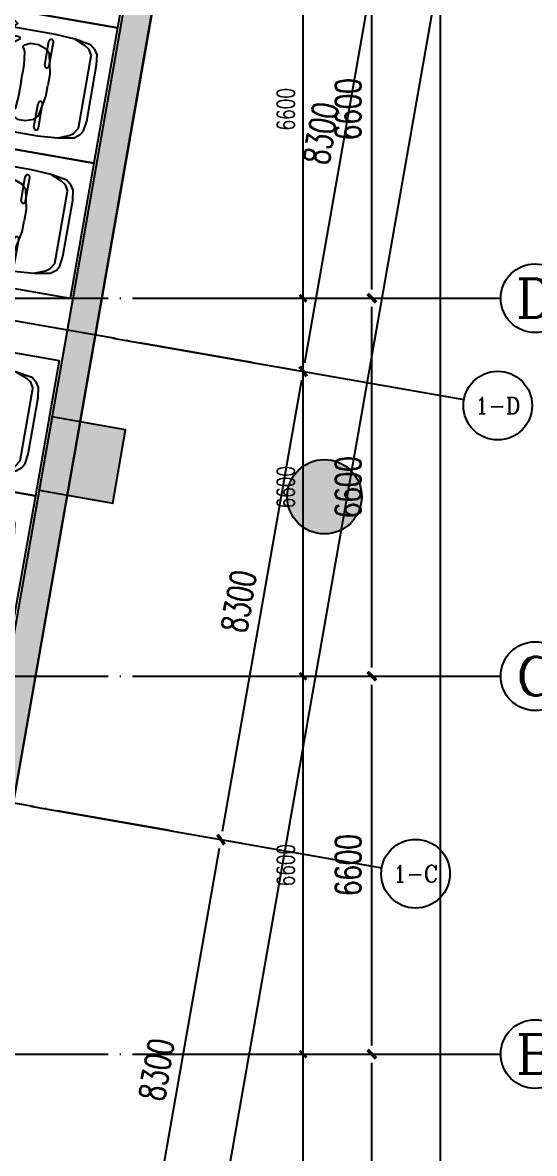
# Model space of a CAD drawing. Header units: millimetres. Extents: x 12325263 to 13848842, y -1463133 to 573208.
# Drawn here: x 12617952 to 12626884, y -1132621 to -1112874 of the extents above; entities that cross this region are included whole.
import ezdxf
from ezdxf.enums import TextEntityAlignment as Align
from ezdxf.xclip import XClip

# ---------------------------------------------------------------- set-up
doc = ezdxf.new("R2010")
doc.units = ezdxf.units.MM
doc.header["$LTSCALE"] = 1000
doc.header["$XCLIPFRAME"] = 0
doc.linetypes.add('DOTE', pattern=[2.4200000000000004, 2, -0.2, 0.02, -0.2])
doc.linetypes.add('地下室负三层平面图$0$-3F平面$0$$AUDIT_BAD_LTYPE2', pattern=[0])
for name, color, linetype in [('-2F平面$0$COLUMN-CONCRETE', 6, 'Continuous'), ('-2F平面$0$WALL-SHATCH', 8, 'Continuous'), ('A-AXIS', 16, 'DOTE'), ('A-COLS', 6, 'Continuous'), ('A-WALL', 5, 'Continuous'), ('A_WALL(防火墙)', 151, 'Continuous'), ('AXIS', 3, 'Continuous'), ('AXIS_TEXT', 7, 'Continuous'), ('COLUMN', 5, 'Continuous'), ('PUB_DIM', 83, 'Continuous'), ('PUB_HATCH', 8, 'Continuous'), ('WALL', 5, 'Continuous'), ('公寓机动车库', 23, 'Continuous'), ('水沟+分水线', 133, 'Continuous')]:
    doc.layers.add(name, color=color, linetype=linetype)
doc.styles.add('_TCH_AXIS', font='COMPLEX', dxfattribs={"bigfont": 'GBCBIG'})
doc.styles.add('_TCH_DIM_T3', font='SIMPLEX.shx', dxfattribs={"width": 0.7058823529411765, "bigfont": 'GBCBIG.shx'})
doc.styles.add('COMPLEX', font='COMPLEX')
doc.styles.add('黑体', font='simhei.ttf', dxfattribs={"width": 0.7})
doc.dimstyles.new('_TCH_ARCH&&120', dxfattribs={"dimtxt": 306, "dimasz": 120, "dimexe": 300, "dimexo": 360, "dimgap": 147, "dimtad": 1, "dimdec": 0, "dimzin": 0, "dimdsep": 46, "dimtxsty": '_TCH_DIM_T3', "dimblk": 'ARCHTICK', "dimcen": 0.09, "dimclrt": 7, "dimazin": 2, "dimtfac": 1, "dimtdec": 0, "dimtix": 1, "dimtmove": 2, "dimatfit": 3, "dimfxl": 1, "dimfxlon": 1, "dimtolj": 1, "dimtzin": 0, "dimarcsym": 0})
doc.dimstyles.new('_TCH_ARCH&&150', dxfattribs={"dimtxt": 446.25, "dimasz": 150, "dimexe": 375, "dimexo": 450, "dimgap": 189.375, "dimtad": 1, "dimdec": 0, "dimzin": 0, "dimdsep": 46, "dimtxsty": '_TCH_DIM_T3', "dimblk": 'asdggshdfhsg_ArchTick', "dimcen": 0.09, "dimclrt": 7, "dimazin": 2, "dimtfac": 1, "dimtdec": 0, "dimtix": 1, "dimtmove": 2, "dimatfit": 3, "dimfxl": 1, "dimtolj": 1, "dimtzin": 0, "dimarcsym": 0})

# ---------------------------------------------------------------- blocks, each defined once
blk = doc.blocks.new('adgshg13--2F平面$0$A$C7F010FC0')
at = {"layer": '-2F平面$0$WALL-SHATCH'}
h = blk.add_hatch(color=256, dxfattribs=at)
h.dxf.hatch_style = 1
h.paths.add_polyline_path([(-60384.17120504379, -16880.89509773254), (-763.1647881269455, 197.4793643951416), (12587.61850607395, -13153.30393266678), (12587.61850607395, -157996.0197629929), (-162964.8506313562, -188820.4315237999), (-171262.3814957142, -180522.900662899), (-171262.3814957142, -31310.89849328995), (-150707.1909123659, -10755.70791006088), (-131860.0775495768, -7980.895098209381), (-99162.38149428368, -7980.895098209381), (-99162.38149428368, -4980.895097732544), (-76620.42811572552, -4980.895097732544), (-70107.65229141712, -16880.89509773254)], flags=16)
h.paths.add_polyline_path([(-60091.22944009304, -16380.89510011673), (-646.8769880533218, 646.876989364624), (12987.61850607395, -12987.61850786209), (12987.61850607395, -158331.9049158096), (-163100.5840539932, -189250.3835258484), (-171662.3814958334, -180688.5860877037), (-171662.3814958334, -31145.21306848526), (-150777.8961598873, -10260.7277340889), (-131896.6870943308, -7480.895098209381), (-99562.38149428368, -7480.895098209381), (-99562.38149428368, -4580.895097732544), (-76365.55243730545, -4580.895097732544), (-69907.50581622124, -16380.89510774612)])
at = {"layer": '-2F平面$0$COLUMN-CONCRETE'}
for points in [[(-60091.22944009304, -16380.89510011673), (-646.8769880533218, 646.876989364624), (12987.61850607395, -12987.61850786209), (12987.61850607395, -158331.9049158096), (-163100.5840539932, -189250.3835258484), (-171662.3814958334, -180688.5860877037), (-171662.3814958334, -31145.21306848526), (-150777.8961598873, -10260.7277340889), (-131896.6870943308, -7480.895098209381), (-99562.38149428368, -7480.895098209381), (-99562.38149428368, -4580.895097732544), (-76365.55243730545, -4580.895097732544), (-69907.50581622124, -16380.89510774612)], [(-60384.17120504379, -16880.89509773254), (-763.1647881269455, 197.4793643951416), (12587.61850607395, -13153.30393266678), (12587.61850607395, -157996.0197629929), (-162964.8506313562, -188820.4315237999), (-171262.3814957142, -180522.900662899), (-171262.3814957142, -31310.89849328995), (-150707.1909123659, -10755.70791006088), (-131860.0775495768, -7980.895098209381), (-99162.38149428368, -7980.895098209381), (-99162.38149428368, -4980.895097732544), (-76620.42811572552, -4980.895097732544), (-70107.65229141712, -16880.89509773254)]]:
    blk.add_lwpolyline(points, close=True, dxfattribs=at)
blk = doc.blocks.new('A$C2A3E77E8')
at = {"layer": 'WALL', "color": 1}
blk.add_blockref('adgshg13--2F平面$0$A$C7F010FC0', (561507.9086489398, 205483.1249103504), dxfattribs=at)
blk = doc.blocks.new('_AXISO')
blk.add_circle((0, 0), 0.5)
at = {"layer": 'AXIS_TEXT', "style": 'COMPLEX', "width": 1.041666666666667}
blk.add_attdef('A', text='', height=0.56, dxfattribs=at).set_placement((-0.25, -0.28), (0.25, -0.28), align=Align.FIT)
blk = doc.blocks.new('asdggshdfhsg_ArchTick')
at = {"color": 0, "linetype": 'ByBlock', "const_width": 0.4}
blk.add_lwpolyline([(-0.5, -0.5), (0.5, 0.5)], dxfattribs=at)
blk = doc.blocks.new('*D5440')
at = {"layer": 'AXIS', "color": 0, "lineweight": -2, "transparency": 16777216}
for p, q in [((30691.2985677222, 89947.57519279496), (32622.76314207146, 89608.44188811978)), ((16040.48222172299, -2664.149299505697), (32227.47268058466, 89525.55370405503)), ((14452.42672918468, -2537.607628084866), (16383.89130353395, -2876.740932760048))]:
    blk.add_line(p, q, dxfattribs=at)
at = {"layer": 'Defpoints', "color": 0, "transparency": 16777216}
for p in [(30248.07884174354, 90025.39726230872), (32253.41337042258, 89673.29361271458), (14009.20700320602, -2459.785558571108)]:
    blk.add_point(p, dxfattribs=at)
at = {"layer": 'AXIS', "color": 0, "lineweight": -2, "transparency": 16777216, "xscale": 150, "yscale": 150, "zscale": 150}
for p, rotation in [((32253.41337042258, 89673.29361271458), 80.04131921271002), ((16014.54153188507, -2811.889208165249), 260.04131921271)]:
    blk.add_blockref('asdggshdfhsg_ArchTick', p, dxfattribs=dict(at, rotation=rotation))
at = {"layer": 'AXIS', "color": 7, "transparency": 16777216, "insert": (23727.69270234006, 43502.03909932893), "char_height": 446.25, "attachment_point": 5, "rotation": 80.04131921271002, "style": '_TCH_DIM_T3'}
blk.add_mtext('\\A1;93900', dxfattribs=at)
blk = doc.blocks.new('*D5442')
at = {"layer": 'AXIS', "color": 0, "lineweight": -2, "transparency": 16777216}
for p, q in [((17323.19640458105, 13812.27559690559), (18139.35217448714, 13668.97211256847)), ((16360.558254978, 5706.622133327706), (17744.06171300034, 13586.08392850371)), ((15887.81156688286, 5637.333984410481), (16703.96733678896, 5494.030500073355))]:
    blk.add_line(p, q, dxfattribs=at)
at = {"layer": 'Defpoints', "color": 0, "transparency": 16777216}
for p in [(16879.97667860239, 13890.09766641935), (17770.00240283826, 13733.82383716327), (15444.5918409042, 5715.156053924238)]:
    blk.add_point(p, dxfattribs=at)
at = {"layer": 'AXIS', "color": 0, "lineweight": -2, "transparency": 16777216, "xscale": 150, "yscale": 150, "zscale": 150}
for p, rotation in [((17770.00240283826, 13733.82383716327), 80.04131921271002), ((16334.61756514008, 5558.882224668154), 260.04131921271)]:
    blk.add_blockref('asdggshdfhsg_ArchTick', p, dxfattribs=dict(at, rotation=rotation))
at = {"layer": 'AXIS', "color": 7, "transparency": 16777216, "insert": (16646.0252351754, 9717.689927969985), "char_height": 446.25, "attachment_point": 5, "rotation": 80.04131921271002, "style": '_TCH_DIM_T3'}
blk.add_mtext('\\A1;8300', dxfattribs=at)
blk = doc.blocks.new('*D5443')
at = {"layer": 'AXIS', "color": 0, "lineweight": -2, "transparency": 16777216}
for p, q in [((18758.58124227926, 21987.21720940093), (19574.73701218536, 21843.9137250638)), ((17795.94309267618, 13881.56374582281), (19179.44655069856, 21761.02554099905)), ((17323.19640458104, 13812.27559690559), (18139.35217448714, 13668.97211256846))]:
    blk.add_line(p, q, dxfattribs=at)
at = {"layer": 'Defpoints', "color": 0, "transparency": 16777216}
for p in [(18315.3615163006, 22065.03927891469), (19205.38724053648, 21908.7654496586), (16879.97667860238, 13890.09766641934)]:
    blk.add_point(p, dxfattribs=at)
at = {"layer": 'AXIS', "color": 0, "lineweight": -2, "transparency": 16777216, "xscale": 150, "yscale": 150, "zscale": 150}
for p, rotation in [((19205.38724053648, 21908.7654496586), 80.04131921271005), ((17770.00240283826, 13733.82383716326), 260.0413192127101)]:
    blk.add_blockref('asdggshdfhsg_ArchTick', p, dxfattribs=dict(at, rotation=rotation))
at = {"layer": 'AXIS', "color": 7, "transparency": 16777216, "insert": (18081.4100728736, 17892.63154046521), "char_height": 446.25, "attachment_point": 5, "rotation": 80.04131921271005, "style": '_TCH_DIM_T3'}
blk.add_mtext('\\A1;8300', dxfattribs=at)
blk = doc.blocks.new('*D5444')
at = {"layer": 'AXIS', "color": 0, "lineweight": -2, "transparency": 16777216}
for p, q in [((20193.96607997753, 30162.15882189649), (21010.12184988363, 30018.85533755936)), ((19231.32793037441, 22056.50535831815), (20614.83138839683, 29935.96715349461)), ((18758.58124227927, 21987.21720940093), (19574.73701218537, 21843.91372506381))]:
    blk.add_line(p, q, dxfattribs=at)
at = {"layer": 'Defpoints', "color": 0, "transparency": 16777216}
for p in [(19750.74635399887, 30239.98089141025), (20640.77207823475, 30083.70706215416), (18315.36151630061, 22065.03927891469)]:
    blk.add_point(p, dxfattribs=at)
at = {"layer": 'AXIS', "color": 0, "lineweight": -2, "transparency": 16777216, "xscale": 150, "yscale": 150, "zscale": 150}
for p, rotation in [((20640.77207823475, 30083.70706215416), 80.04131921271001), ((19205.38724053649, 21908.7654496586), 260.04131921271)]:
    blk.add_blockref('asdggshdfhsg_ArchTick', p, dxfattribs=dict(at, rotation=rotation))
at = {"layer": 'AXIS', "color": 7, "transparency": 16777216, "insert": (19516.79491057185, 26067.57315296066), "char_height": 446.25, "attachment_point": 5, "rotation": 80.04131921271001, "style": '_TCH_DIM_T3'}
blk.add_mtext('\\A1;8300', dxfattribs=at)
blk = doc.blocks.new('asdfsfsdf')
at = {"color": 253, "linetype": '地下室负三层平面图$0$-3F平面$0$$AUDIT_BAD_LTYPE2', "transparency": 33554559, "extrusion": (0.0004477907748714072, 3.529959095306893e-16, 0.999999899741706)}
for p, q in [((-499.9999510645866, -141.1764707579277, 0.2238953878532797), (-724.9999280292541, -211.764705659356, 0.3246483119859617)), ((-168.7499837987125, -110.000000001397, 0.07556469346370548), (-499.9999510645866, -141.1764707579277, 0.2238953878532797)), ((168.7499823644757, -109.9999999995343, -0.07556469305539444), (-168.7499837987125, -110.000000001397, 0.07556469346370548)), ((168.7499823644757, -109.9999999995343, -0.07556469305539444), (499.999950107187, -141.1764707579277, -0.2238953876585836)), ((499.999950107187, -141.1764707579277, -0.2238953876585836), (724.9999261181802, -211.7647058977745, -0.3246483115967724)), ((-824.9999170508236, -329.4117646231316, 0.3694273889297957), (-874.99991251342, -447.0588235869072, 0.3918169277702976)), ((-724.9999280292541, -211.764705659356, 0.3246483119859617), (-824.9999170508236, -329.4117646231316, 0.3694273889297957)), ((-349.9999665804207, -258.8235292448662, 0.1567267717199455), (-574.9999421145767, -1317.647058726754, 0.2574796953287081)), ((349.9999641925097, -258.8235292430036, -0.1567267711171998), (574.9999411571771, -1317.647058724891, -0.2574796952492556)), ((724.9999261181802, -211.7647058977745, -0.3246483115967724), (824.9999175239354, -329.4117646231316, -0.3694273894917245)), ((824.9999175239354, -329.4117646231316, -0.3694273894917245), (874.9999125096947, -447.0588235869072, -0.3918169281189517)), ((-274.9999726694077, -1364.705882550683, 0.1231424633135522), (-574.9999425914139, -1411.764705897775, 0.2574796953093296)), ((2.365559339523315e-07, -1341.176470519509), (-274.9999726694077, -1364.705882550683, 0.1231424633135522)), ((2.365559339523315e-07, -1341.176470519509), (274.9999717120081, -1364.705882312264, -0.1231424628849248)), ((274.9999717120081, -1364.705882312264, -0.1231424628849248), (574.9999416340142, -1411.764705897775, -0.2574796953464441)), ((-674.9999320898205, -1458.823529244866, 0.3022587728158986), (-749.9999260008335, -1552.941176654305, 0.3358430815717435)), ((-749.9999260008335, -1552.941176654305, 0.3358430815717435), (-524.9999480806291, -1952.941176654305, 0.2350901571286059)), ((-574.9999425914139, -1411.764705897775, 0.2574796953093296), (-674.9999320898205, -1458.823529244866, 0.3022587728158986)), ((749.9999240897596, -1552.941176414024, -0.3358430809488905), (524.9999452158809, -1952.941176415887, -0.2350901560785282)), ((574.9999416340142, -1411.764705897775, -0.2574796953464441), (674.9999316073954, -1458.823529481422, -0.3022587727170486)), ((674.9999316073954, -1458.823529481422, -0.3022587727170486), (749.9999240897596, -1552.941176414024, -0.3358430809488905)), ((-774.9999220632017, -2517.647058726754, 0.3470378507689607), (-774.9999220632017, -1670.588235379662, 0.3470378503031141)), ((-774.9999220632017, -1670.588235379662, 0.3470378503031141), (-574.9999421145767, -2023.529411557596, 0.257479695328853)), ((774.9999230131507, -1670.588235379662, -0.3470378509613082), (574.9999421108514, -2023.529411794152, -0.2574796950939764)), ((774.9999225363135, -2517.64705896331, -0.3470378506309664), (774.9999230131507, -1670.588235379662, -0.3470378509613082)), ((-524.9999480806291, -1952.941176654305, 0.2350901571286059), (-424.9999581072479, -1905.882352830376, 0.1903110794088359)), ((-424.9999581072479, -1905.882352830376, 0.1903110794088359), (-274.9999731462449, -1882.35294127604, 0.1231424632944275)), ((-274.9999731462449, -1882.35294127604, 0.1231424632944275), (2.365559339523315e-07, -1858.823529244866)), ((274.9999717120081, -1882.352941035759, -0.1231424628847421), (2.365559339523315e-07, -1858.823529244866)), ((424.999956196174, -1905.882352830376, -0.1903110785527894), (274.9999717120081, -1882.352941035759, -0.1231424628847421)), ((524.9999452158809, -1952.941176415887, -0.2350901560785282), (424.999956196174, -1905.882352830376, -0.1903110785527894)), ((-574.9999421145767, -2023.529411557596, 0.257479695328853), (-574.9999421145767, -2611.764705659356, 0.2574796952125222)), ((574.9999421108514, -2023.529411794152, -0.2574796950939764), (574.9999411571771, -2611.764705897775, -0.2574796951324972)), ((-574.9999421145767, -2611.764705659356, 0.2574796952125222), (-774.9999220632017, -2517.647058726754, 0.3470378507689607)), ((574.9999411571771, -2611.764705897775, -0.2574796951324972), (774.9999225363135, -2517.64705896331, -0.3470378506309664)), ((-774.9999215863645, -2611.764705899637, 0.3470378500898093), (-574.9999416377395, -2682.35294127604, 0.2574796952319682)), ((-749.9999255239964, -3388.235294345301, 0.3358430813588681), (-774.9999215863645, -2611.764705899637, 0.3470378500898093)), ((-574.9999416377395, -2682.35294127604, 0.2574796952319682), (-574.9999421145767, -3129.41176486155, 0.257479695562074)), ((774.9999225363135, -2611.764705659356, -0.3470378507473485), (574.9999416340142, -2682.35294127604, -0.2574796952294666)), ((574.9999416340142, -2682.35294127604, -0.2574796952294666), (574.9999416340142, -3129.411764621269, -0.2574796948800628)), ((749.9999245665967, -3388.235294343438, -0.3358430809290396), (774.9999225363135, -2611.764705659356, -0.3470378507473485)), ((-574.9999421145767, -3129.41176486155, 0.257479695562074), (-599.9999405629933, -3247.058823586907, 0.2686744650115782)), ((574.9999416340142, -3129.411764621269, -0.2574796948800628), (599.9999391268939, -3247.058823586907, -0.2686744647175814)), ((-599.9999405629933, -3247.058823586907, 0.2686744650115782), (-724.9999270755798, -3411.764705897775, 0.324648311792771)), ((599.9999391268939, -3247.058823586907, -0.2686744647175814), (724.9999275486916, -3411.764705897775, -0.3246483115377303)), ((-724.9999270755798, -3411.764705897775, 0.324648311792771), (-749.9999255239964, -3388.235294345301, 0.3358430813588681)), ((-624.9999380558729, -3505.882353068795, 0.2798692348493339), (-674.9999320898205, -3599.999999762978, 0.3022587729329561)), ((-599.9999405629933, -3482.352941274177, 0.2686744655939557), (-624.9999380558729, -3505.882353068795, 0.2798692348493339)), ((-574.9999421145767, -3482.35294127604, 0.2574796953293679), (-599.9999405629933, -3482.352941274177, 0.2686744655939557)), ((-549.9999470058829, -3505.882352830376, 0.2462849269087827), (-574.9999421145767, -3482.35294127604, 0.2574796953293679)), ((-499.9999496340752, -3529.41176486155, 0.2238953872139153), (-549.9999470058829, -3505.882352830376, 0.2462849269087827)), ((-274.9999731462449, -3552.941176415887, 0.1231424632950173), (-499.9999496340752, -3529.41176486155, 0.2238953872139153)), ((7.133930921554565e-07, -3552.941176654305), (-274.9999731462449, -3552.941176415887, 0.1231424632950173)), ((7.133930921554565e-07, -3552.941176654305), (274.9999726656824, -3552.941176415887, -0.1231424630783778)), ((274.9999726656824, -3552.941176415887, -0.1231424630783778), (499.999950107187, -3529.41176486155, -0.2238953881230394)), ((499.999950107187, -3529.41176486155, -0.2238953881230394), (549.9999441411346, -3505.882352830376, -0.2462849258573907)), ((549.9999441411346, -3505.882352830376, -0.2462849258573907), (574.9999416340142, -3482.35294127604, -0.2574796952294021)), ((574.9999416340142, -3482.35294127604, -0.2574796952294021), (599.9999391268939, -3482.352941274177, -0.2686744647174983)), ((599.9999391268939, -3482.352941274177, -0.2686744647174983), (624.9999351911247, -3505.882352830376, -0.2798692334487053)), ((624.9999351911247, -3505.882352830376, -0.2798692334487053), (674.9999311305583, -3600.000000001397, -0.3022587726192891)), ((724.9999275486916, -3411.764705897775, -0.3246483115377303), (749.9999245665967, -3388.235294343438, -0.3358430809290396)), ((-674.9999320898205, -3599.999999762978, 0.3022587729329561), (-674.9999320898205, -3741.17647075979, 0.3022587729329017)), ((-674.9999320898205, -3741.17647075979, 0.3022587729329017), (-624.9999380558729, -3882.352941037621, 0.2798692345000124)), ((674.9999316073954, -3741.176470281091, -0.3022587730655932), (624.9999351911247, -3882.352941037621, -0.2798692334484588)), ((674.9999311305583, -3600.000000001397, -0.3022587726192891), (674.9999316073954, -3741.176470281091, -0.3022587730655932)), ((-624.9999380558729, -3882.352941037621, 0.2798692345000124), (-549.9999460522085, -3952.941176414024, 0.2462849269474509)), ((624.9999351911247, -3882.352941037621, -0.2798692334484588), (549.9999450948089, -3952.941176654305, -0.2462849259351472)), ((-549.9999460522085, -3952.941176414024, 0.2462849269474509), (-199.9999792352319, -4023.529411794152, 0.08955815500490981)), ((-199.9999792352319, -4023.529411794152, 0.08955815500490981), (2.365559339523315e-07, -4023.529411553871)), ((199.9999801851809, -4023.529411553871, -0.08955815519579101), (2.365559339523315e-07, -4023.529411553871)), ((549.9999450948089, -3952.941176654305, -0.2462849259351472), (199.9999801851809, -4023.529411553871, -0.08955815519579101)), ((-874.9999120365828, -4352.941176656168, 0.3918169277909837), (-799.9999205116183, -4541.176470521372, 0.3582326202192607)), ((-799.9999205116183, -4541.176470521372, 0.3582326202192607), (-749.9999260008335, -4611.764706136193, 0.3358430813398884)), ((799.9999190755188, -4541.176470757928, -0.3582326193421601), (749.9999240897596, -4611.764706136193, -0.3358430808314997)), ((874.9999125096947, -4352.941176414024, -0.3918169282337609), (799.9999190755188, -4541.176470757928, -0.3582326193421601)), ((-749.9999260008335, -4611.764706136193, 0.3358430813398884), (-641.2499364260584, -4680.000000241678, 0.2871458345919543)), ((641.249935945496, -4680.000000001397, -0.2871458343748414), (-641.2499364260584, -4680.000000241678, 0.2871458345919543)), ((749.9999240897596, -4611.764706136193, -0.3358430808314997), (641.249935945496, -4680.000000001397, -0.2871458343748414))]:
    blk.add_line(p, q, dxfattribs=at)
for points in [[(-474.9999997620226, -23.52941179275513), (-149.9999997613286, -7.049211745248385e-29), (149.9999997613286, 7.049211745248385e-29), (474.9999992851854, -23.52941203117371), (724.9999997609804, -94.11764716915788), (799.9999992858793, -141.1764707565308), (875.0000002394273, -258.8235292453319), (899.9999983314156, -823.5294117927554), (899.99999928509, -4000.000000238419), (875.0000002394273, -4352.941176414491), (824.9999992870789, -4635.294117448852), (750.0000002408798, -4729.411765098573), (674.9999992854691, -4776.470588445664), (500.0000002381968, -4800.000000000001), (-500.000000715034, -4800.000000000001), (-674.9999997604438, -4776.470588210971), (-750.0000007158543, -4729.411765098573), (-825.0000007175906, -4635.294117927552), (-874.9999997607275, -4352.941176654772), (-900.0000007137389, -4000.000000238419), (-900.0000007156016, -823.5294117927554), (-874.999999285753, -258.8235297203065), (-800.0000007145284, -141.1764707602561), (-724.9999997591177, -94.11764669418336)], [(-981.91520381036, -1513.230591773987), (-1500.00000071459, -2253.132360218093), (-1425.335413217106, -2320.844957351685), (-900.0000007156016, -1570.588235139847)]]:
    blk.add_lwpolyline(points, close=True, dxfattribs=at)
for points, elevation in [([(981.915204765897, -1513.230591773987), (1499.999998807242, -2253.132359979675), (1425.335412263431, -2320.844957351685), (899.9999988082526, -1570.588235378266)], 1.176665431756874e-10), ([(-900.0000007156016, -2570.588235378266), (-981.9152042871972, -2513.230591535569), (-1500.00000071459, -3253.132359743119), (-1425.335413217105, -3320.844957351685)], -1.149049744242348e-10), ([(981.915204765897, -2513.230591773987), (1499.99999785543, -3253.132359743119), (1425.335412265294, -3320.844957351685), (899.9999992850899, -2570.588235378266)], 1.171056029924955e-10)]:
    blk.add_lwpolyline(points, close=True, dxfattribs=dict(at, elevation=elevation))
blk = doc.blocks.new('车位')
h = blk.add_hatch()
h.set_pattern_fill('ANSI31', color=256, scale=999.9999999999999, angle=-2.394345736421314e-08)
h.set_pattern_definition([(44.99999997605653, (-2400.000001788139, -5299.987687110901), (-1122.532014664547, 1122.532015602742), [])])
h.paths.add_polyline_path([(1879.999998450279, -3854.664422988892), (1879.999998569489, -3694.664422988892), (1719.999998450279, -3694.664423465729), (1559.999998569489, -3694.664422988892), (1559.999998569489, -3854.664422988892, 0.9898630017247371)])
for p, q in [((399.9999972712249, -1099.999999266118), (399.9999972712249, -1099.999999266118)), ((860.0160205308348, -1059.999999538064), (440.0000015441328, -1059.999999726191)), ((860.0160163957626, -1139.999999061227), (439.9999974090606, -1139.999999249354)), ((1499.999997032806, -1100.000607695431), (1499.999997032806, -1100.000607695431)), ((1959.999996932223, -1140), (1539.779563577846, -1140.000000188127)), ((1960.220432037488, -1060.000607967377), (1539.99999868311, -1060.000607678667)), ((1999.999996913597, -1099.999999981374), (1999.999996913597, -1099.999999981374)), ((1879.999998569489, -3694.664422988892), (1719.999998450279, -3694.664423465729)), ((1879.999998450279, -3854.664422988892), (1879.999998569489, -3694.664422988892))]:
    blk.add_line(p, q)
for points in [[(2399.999996781349, -5300.000001430511), (-2.741813659667969e-06, -5299.999999046326), (0, 0), (2399.999999880791, -9.5367431640625e-07)], [(289.9999990463257, -2468.601806640625), (2109.999998927116, -2468.601807117462), (2109.99999833107, -4269.228533267975), (289.9999980926514, -4269.228532314301)]]:
    blk.add_lwpolyline(points, close=True)
at = {"const_width": 39.99999999999999}
blk.add_lwpolyline([(519.9999985694885, -3813.032121181488), (519.9999986886978, -3590.069902896881, -1), (819.9999984502792, -3590.069902420044), (819.9999982118607, -4010.994340896606, 1), (1119.999998450279, -4010.994340896606), (1119.999998569489, -3590.069902896881, -1), (1419.999998569489, -3590.069902896881), (1419.999998211861, -4010.994341373444, 1), (1719.999998450279, -4010.994341373444), (1719.999998211861, -3963.042503356934)], format="xyb", dxfattribs=at)
at = {"const_width": 30}
for points in [[(1639.999998211861, -3694.664422988892), (1639.99999833107, -3534.203485965729)], [(1799.999998688698, -3694.664422988892), (1799.999998450279, -3534.203485488892)], [(1719.999998450279, -3694.664423465729), (1719.99999833107, -3599.861834049225)]]:
    blk.add_lwpolyline(points, dxfattribs=at)
blk.add_lwpolyline([(1879.99999833107, -3851.403974533081, -1), (1559.999998569489, -3854.664422988892), (1559.999998569489, -3694.664422988892), (1719.999998450279, -3694.664423465729)], format="xyb")
for centre, radius, start, end in [((439.999996913597, -1099.999998772517), 39.99999999999999, 90, 180), ((439.999996913597, -1099.999998772517), 39.99999999999999, 180, 270), ((859.9999972712249, -1100.000002399087), 39.99999999999998, 0, 90), ((859.9999972712249, -1100.000002399087), 39.99999999999998, 270, 0), ((1539.999996555969, -1100.000607678667), 39.99999999999999, 90, 180), ((1539.999996555969, -1100.000607678667), 39.99999999999999, 180, 270), ((1959.999997390434, -1100.000000476837), 39.99999999999999, 0, 90), ((1959.999996913597, -1100.0006108284), 39.99999999999998, 0, 90), ((1959.999997390434, -1100.000000476837), 39.99999999999999, 270, 0), ((1959.999996913597, -1100.0006108284), 39.99999999999998, 270, 0)]:
    blk.add_arc(centre, radius, start, end)
at = {"xscale": -1, "rotation": 180}
blk.add_blockref('asdfsfsdf', (1200.000000184402, -5050.000001905253), dxfattribs=at)
at = {"insert": (661.5946944952011, -2614.821184158325), "char_height": 349.9999999999999, "attachment_point": 1, "rotation": 359.99999997605653, "style": '黑体'}
blk.add_mtext_dynamic_manual_height_columns('充电位', width=1328.110077857971, gutter_width=1750, heights=[0], dxfattribs=at)
blk = doc.blocks.new('*D5273')
at = {"layer": 'AXIS', "color": 0, "lineweight": -2, "transparency": 16777216}
for p, q in [((12487316.81071017, 1078989.759090748), (12492191.81071017, 1078989.759090748)), ((12491816.81071017, 996139.7590900625), (12491816.81071017, 1078839.759090748)), ((12487316.81071017, 995989.7590900625), (12492191.81071017, 995989.7590900625))]:
    blk.add_line(p, q, dxfattribs=at)
at = {"layer": 'Defpoints', "color": 0, "transparency": 16777216}
for p in [(12486866.81071017, 1078989.759090748), (12491816.81071017, 1078989.759090748), (12486866.81071017, 995989.7590900625)]:
    blk.add_point(p, dxfattribs=at)
at = {"layer": 'AXIS', "color": 0, "lineweight": -2, "transparency": 16777216, "xscale": 150, "yscale": 150, "zscale": 150}
for p, rotation in [((12491816.81071017, 1078989.759090748), 90), ((12491816.81071017, 995989.7590900625), 270)]:
    blk.add_blockref('asdggshdfhsg_ArchTick', p, dxfattribs=dict(at, rotation=rotation))
at = {"layer": 'AXIS', "color": 7, "transparency": 16777216, "insert": (12491404.31071017, 1037489.759090407), "char_height": 446.25, "attachment_point": 5, "rotation": 90, "style": '_TCH_DIM_T3'}
blk.add_mtext('\\A1;83000', dxfattribs=at)
blk = doc.blocks.new('*D5275')
at = {"layer": 'AXIS', "color": 0, "lineweight": -2, "transparency": 16777216}
for p, q in [((12487316.81071017, 1000989.759090064), (12490991.81071017, 1000989.759090064)), ((12490616.81071017, 996139.7590900625), (12490616.81071017, 1000839.759090064)), ((12487316.81071017, 995989.7590900625), (12490991.81071017, 995989.7590900625))]:
    blk.add_line(p, q, dxfattribs=at)
at = {"layer": 'Defpoints', "color": 0, "transparency": 16777216}
for p in [(12486866.81071017, 1000989.759090064), (12490616.81071017, 1000989.759090064), (12486866.81071017, 995989.7590900625)]:
    blk.add_point(p, dxfattribs=at)
at = {"layer": 'AXIS', "color": 0, "lineweight": -2, "transparency": 16777216, "xscale": 150, "yscale": 150, "zscale": 150}
for p, rotation in [((12490616.81071017, 1000989.759090064), 90), ((12490616.81071017, 995989.7590900625), 270)]:
    blk.add_blockref('asdggshdfhsg_ArchTick', p, dxfattribs=dict(at, rotation=rotation))
at = {"layer": 'AXIS', "color": 7, "transparency": 16777216, "insert": (12490204.31071017, 998489.7590900654), "char_height": 446.25, "attachment_point": 5, "rotation": 90, "style": '_TCH_DIM_T3'}
blk.add_mtext('\\A1;5000', dxfattribs=at)
blk = doc.blocks.new('*D5276')
at = {"layer": 'AXIS', "color": 0, "lineweight": -2, "transparency": 16777216}
for p, q in [((12487316.81071017, 1007589.759090064), (12490991.81071017, 1007589.759090064)), ((12490616.81071017, 1001139.759090064), (12490616.81071017, 1007439.759090064)), ((12487316.81071017, 1000989.759090064), (12490991.81071017, 1000989.759090064))]:
    blk.add_line(p, q, dxfattribs=at)
at = {"layer": 'Defpoints', "color": 0, "transparency": 16777216}
for p in [(12486866.81071017, 1007589.759090064), (12490616.81071017, 1007589.759090064), (12486866.81071017, 1000989.759090064)]:
    blk.add_point(p, dxfattribs=at)
at = {"layer": 'AXIS', "color": 0, "lineweight": -2, "transparency": 16777216, "xscale": 150, "yscale": 150, "zscale": 150}
for p, rotation in [((12490616.81071017, 1007589.759090064), 90), ((12490616.81071017, 1000989.759090064), 270)]:
    blk.add_blockref('asdggshdfhsg_ArchTick', p, dxfattribs=dict(at, rotation=rotation))
at = {"layer": 'AXIS', "color": 7, "transparency": 16777216, "insert": (12490204.31071017, 1004289.759090066), "char_height": 446.25, "attachment_point": 5, "rotation": 90, "style": '_TCH_DIM_T3'}
blk.add_mtext('\\A1;6600', dxfattribs=at)
blk = doc.blocks.new('*D5277')
at = {"layer": 'AXIS', "color": 0, "lineweight": -2, "transparency": 16777216}
for p, q in [((12487316.81071017, 1014189.759090064), (12490991.81071017, 1014189.759090064)), ((12490616.81071017, 1007739.759090064), (12490616.81071017, 1014039.759090064)), ((12487316.81071017, 1007589.759090064), (12490991.81071017, 1007589.759090064))]:
    blk.add_line(p, q, dxfattribs=at)
at = {"layer": 'Defpoints', "color": 0, "transparency": 16777216}
for p in [(12486866.81071017, 1014189.759090064), (12490616.81071017, 1014189.759090064), (12486866.81071017, 1007589.759090064)]:
    blk.add_point(p, dxfattribs=at)
at = {"layer": 'AXIS', "color": 0, "lineweight": -2, "transparency": 16777216, "xscale": 150, "yscale": 150, "zscale": 150}
for p, rotation in [((12490616.81071017, 1014189.759090064), 90), ((12490616.81071017, 1007589.759090064), 270)]:
    blk.add_blockref('asdggshdfhsg_ArchTick', p, dxfattribs=dict(at, rotation=rotation))
at = {"layer": 'AXIS', "color": 7, "transparency": 16777216, "insert": (12490204.31071017, 1010889.759090066), "char_height": 446.25, "attachment_point": 5, "rotation": 90, "style": '_TCH_DIM_T3'}
blk.add_mtext('\\A1;6600', dxfattribs=at)
blk = doc.blocks.new('*D5278')
at = {"layer": 'AXIS', "color": 0, "lineweight": -2, "transparency": 16777216}
for p, q in [((12487316.81071017, 1020789.759090064), (12490991.81071017, 1020789.759090064)), ((12490616.81071017, 1014339.759090064), (12490616.81071017, 1020639.759090064)), ((12487316.81071017, 1014189.759090064), (12490991.81071017, 1014189.759090064))]:
    blk.add_line(p, q, dxfattribs=at)
at = {"layer": 'Defpoints', "color": 0, "transparency": 16777216}
for p in [(12486866.81071017, 1020789.759090064), (12490616.81071017, 1020789.759090064), (12486866.81071017, 1014189.759090064)]:
    blk.add_point(p, dxfattribs=at)
at = {"layer": 'AXIS', "color": 0, "lineweight": -2, "transparency": 16777216, "xscale": 150, "yscale": 150, "zscale": 150}
for p, rotation in [((12490616.81071017, 1020789.759090064), 90), ((12490616.81071017, 1014189.759090064), 270)]:
    blk.add_blockref('asdggshdfhsg_ArchTick', p, dxfattribs=dict(at, rotation=rotation))
at = {"layer": 'AXIS', "color": 7, "transparency": 16777216, "insert": (12490204.31071017, 1017489.759090066), "char_height": 446.25, "attachment_point": 5, "rotation": 90, "style": '_TCH_DIM_T3'}
blk.add_mtext('\\A1;6600', dxfattribs=at)
blk = doc.blocks.new('_FZH')
blk.add_lwpolyline([(-0.5, -0.5), (0.5, -0.5), (0.5, 0.5), (-0.5, 0.5)], close=True)
at = {"layer": 'PUB_HATCH'}
blk.add_solid([(-0.5, -0.5), (0.5, -0.5), (-0.5, 0.5), (0.5, 0.5)], dxfattribs=at)
blk = doc.blocks.new('_YZH')
blk.add_circle((0, 0), 0.5)
at = {"layer": 'PUB_HATCH', "const_width": 0.5}
blk.add_lwpolyline([(-0.25, 0, 1), (0.25, 0, 1)], format="xyb", close=True, dxfattribs=at)
blk = doc.blocks.new('asdfassdfg')
at = {"layer": 'A-COLS', "xscale": 1300, "yscale": 1300, "zscale": 1300}
blk.add_blockref('_YZH', (11772.85629776679, 43433.4572026853), dxfattribs=at)
at = {"layer": 'COLUMN', "color": 6, "xscale": 1299.999999999693, "yscale": 1299.999999999693, "zscale": 1299.999999999693, "rotation": 350.0413192126109}
blk.add_blockref('_FZH', (7549.233862048015, 44073.91926108929), dxfattribs=at)
blk = doc.blocks.new('_ArchTick')
at = {"color": 0, "linetype": 'ByBlock', "const_width": 0.4}
blk.add_lwpolyline([(-0.5, -0.5), (0.5, 0.5)], dxfattribs=at)
blk = doc.blocks.new('*D4004')
at = {"layer": 'Defpoints', "color": 0, "transparency": 16777216}
for p in [(12619246.81071018, -1130886.785749965), (12622846.81071018, -1130886.785749965), (12619246.81071018, -1135886.785749967)]:
    blk.add_point(p, dxfattribs=at)
at = {"layer": 'PUB_DIM', "color": 0, "lineweight": -2, "transparency": 16777216}
for p, q in [((12622845.81071018, -1130886.785749965), (12623146.81071018, -1130886.785749965)), ((12622846.81071018, -1135886.785749967), (12622846.81071018, -1130886.785749965)), ((12622845.81071018, -1135886.785749967), (12623146.81071018, -1135886.785749967))]:
    blk.add_line(p, q, dxfattribs=at)
at = {"layer": 'PUB_DIM', "color": 0, "lineweight": -2, "transparency": 16777216, "xscale": 120, "yscale": 120, "zscale": 120}
for p, rotation in [((12622846.81071018, -1130886.785749965), 90), ((12622846.81071018, -1135886.785749967), 270)]:
    blk.add_blockref('_ArchTick', p, dxfattribs=dict(at, rotation=rotation))
at = {"layer": 'PUB_DIM', "color": 7, "transparency": 16777216, "insert": (12622546.81071018, -1133386.785749964), "char_height": 306, "attachment_point": 5, "rotation": 90, "style": '_TCH_DIM_T3'}
blk.add_mtext('\\A1;5000', dxfattribs=at)
blk = doc.blocks.new('*D4005')
at = {"layer": 'Defpoints', "color": 0, "transparency": 16777216}
for p in [(12619246.81071018, -1124286.785749965), (12622846.81071018, -1124286.785749965), (12619246.81071018, -1130886.785749965)]:
    blk.add_point(p, dxfattribs=at)
at = {"layer": 'PUB_DIM', "color": 0, "lineweight": -2, "transparency": 16777216}
for p, q in [((12622845.81071018, -1124286.785749965), (12623146.81071018, -1124286.785749965)), ((12622846.81071018, -1130886.785749965), (12622846.81071018, -1124286.785749965)), ((12622845.81071018, -1130886.785749965), (12623146.81071018, -1130886.785749965))]:
    blk.add_line(p, q, dxfattribs=at)
at = {"layer": 'PUB_DIM', "color": 0, "lineweight": -2, "transparency": 16777216, "xscale": 120, "yscale": 120, "zscale": 120}
for p, rotation in [((12622846.81071018, -1124286.785749965), 90), ((12622846.81071018, -1130886.785749965), 270)]:
    blk.add_blockref('_ArchTick', p, dxfattribs=dict(at, rotation=rotation))
at = {"layer": 'PUB_DIM', "color": 7, "transparency": 16777216, "insert": (12622546.81071018, -1127586.785749963), "char_height": 306, "attachment_point": 5, "rotation": 90, "style": '_TCH_DIM_T3'}
blk.add_mtext('\\A1;6600', dxfattribs=at)
blk = doc.blocks.new('*D4006')
at = {"layer": 'Defpoints', "color": 0, "transparency": 16777216}
for p in [(12619246.81071018, -1117686.785749965), (12622846.81071018, -1117686.785749965), (12619246.81071018, -1124286.785749965)]:
    blk.add_point(p, dxfattribs=at)
at = {"layer": 'PUB_DIM', "color": 0, "lineweight": -2, "transparency": 16777216}
for p, q in [((12622845.81071018, -1117686.785749965), (12623146.81071018, -1117686.785749965)), ((12622846.81071018, -1124286.785749965), (12622846.81071018, -1117686.785749965)), ((12622845.81071018, -1124286.785749965), (12623146.81071018, -1124286.785749965))]:
    blk.add_line(p, q, dxfattribs=at)
at = {"layer": 'PUB_DIM', "color": 0, "lineweight": -2, "transparency": 16777216, "xscale": 120, "yscale": 120, "zscale": 120}
for p, rotation in [((12622846.81071018, -1117686.785749965), 90), ((12622846.81071018, -1124286.785749965), 270)]:
    blk.add_blockref('_ArchTick', p, dxfattribs=dict(at, rotation=rotation))
at = {"layer": 'PUB_DIM', "color": 7, "transparency": 16777216, "insert": (12622546.81071018, -1120986.785749963), "char_height": 306, "attachment_point": 5, "rotation": 90, "style": '_TCH_DIM_T3'}
blk.add_mtext('\\A1;6600', dxfattribs=at)
blk = doc.blocks.new('*D4007')
at = {"layer": 'Defpoints', "color": 0, "transparency": 16777216}
for p in [(12619246.81071018, -1111086.785749965), (12622846.81071018, -1111086.785749965), (12619246.81071018, -1117686.785749965)]:
    blk.add_point(p, dxfattribs=at)
at = {"layer": 'PUB_DIM', "color": 0, "lineweight": -2, "transparency": 16777216}
for p, q in [((12622845.81071018, -1111086.785749965), (12623146.81071018, -1111086.785749965)), ((12622846.81071018, -1117686.785749965), (12622846.81071018, -1111086.785749965)), ((12622845.81071018, -1117686.785749965), (12623146.81071018, -1117686.785749965))]:
    blk.add_line(p, q, dxfattribs=at)
at = {"layer": 'PUB_DIM', "color": 0, "lineweight": -2, "transparency": 16777216, "xscale": 120, "yscale": 120, "zscale": 120}
for p, rotation in [((12622846.81071018, -1111086.785749965), 90), ((12622846.81071018, -1117686.785749965), 270)]:
    blk.add_blockref('_ArchTick', p, dxfattribs=dict(at, rotation=rotation))
at = {"layer": 'PUB_DIM', "color": 7, "transparency": 16777216, "insert": (12622546.81071018, -1114386.785749963), "char_height": 306, "attachment_point": 5, "rotation": 90, "style": '_TCH_DIM_T3'}
blk.add_mtext('\\A1;6600', dxfattribs=at)
blk = doc.blocks.new('asdfadfgsdg')
at = {"layer": 'A-AXIS'}
for p, q in [((18315.36151630245, 22065.03927891399), (3912.18142333813, 24594.00001038634)), ((16879.97667860426, 13890.09766641888), (2476.796585639939, 16419.05839789123))]:
    blk.add_line(p, q, dxfattribs=at)
at = {"layer": 'AXIS'}
for p, q in [((15883.74748945143, 22491.99057357998), (22010.61773538607, 21416.21326893005)), ((14448.36265175292, 14317.0489610847), (20575.23289768755, 13241.27165643476))]:
    blk.add_line(p, q, dxfattribs=at)
ref = blk.add_blockref('_AXISO', (22601.57737002427, 21312.45050957835), dxfattribs=dict(at, xscale=1200, yscale=1200, zscale=1200))
ref.add_attrib('A', '1-D', dxfattribs={"layer": 'AXIS_TEXT', "height": 285.9705102280743, "style": '_TCH_AXIS'}).set_placement((22206.66571304265, 21169.46525446431), (22996.4890270059, 21169.46525446431), align=Align.FIT)
ref = blk.add_blockref('_AXISO', (21166.19253232576, 13137.50889708306), dxfattribs=dict(at, xscale=1200, yscale=1200, zscale=1200))
ref.add_attrib('A', '1-C', dxfattribs={"layer": 'AXIS_TEXT', "height": 294.9436909342492, "style": '_TCH_AXIS'}).set_placement((20772.93427774676, 12990.03705161594), (21559.45078690476, 12990.03705161594), align=Align.FIT)
for p1, p2, distance, picture, middle in [((14009.20700320601, -2459.785558571107), (30248.07884174354, 90025.3972623087), -2036.0116777587207, '*D5440', (23727.69270234006, 43502.03909932893)), ((18315.3615163006, 22065.03927891469), (19750.74635399887, 30239.98089141024), -903.6411342518434, '*D5444', (19516.79491057185, 26067.57315296066)), ((16879.97667860238, 13890.09766641935), (18315.3615163006, 22065.03927891469), -903.6411342518452, '*D5443', (18081.4100728736, 17892.63154046521)), ((15444.5918409042, 5715.156053924236), (16879.97667860238, 13890.09766641935), -903.6411342518468, '*D5442', (16646.0252351754, 9717.689927969985))]:
    dim = blk.add_aligned_dim(p1=p1, p2=p2, distance=distance, dimstyle='_TCH_ARCH&&150', dxfattribs=at)
    dim.commit()
    dim.dimension.update_dxf_attribs({"geometry": picture, "text_midpoint": middle})
blk = doc.blocks.new('qlzw')
at = {"layer": 'A-AXIS'}
for p, q in [((12411416.81071017, 1014189.759090065), (12486866.81071017, 1014189.759090064)), ((12411416.81071017, 1007589.759090065), (12486866.81071017, 1007589.759090064)), ((12411416.81071017, 1000989.759090065), (12486866.81071017, 1000989.759090064))]:
    blk.add_line(p, q, dxfattribs=at)
at = {"layer": 'AXIS'}
for p, q in [((12486866.81071017, 1014189.759090064), (12492866.81071017, 1014189.759090064)), ((12486866.81071017, 1007589.759090064), (12492866.81071017, 1007589.759090064)), ((12486866.81071017, 1000989.759090064), (12492866.81071017, 1000989.759090064))]:
    blk.add_line(p, q, dxfattribs=at)
ref = blk.add_blockref('_AXISO', (12493466.81071017, 1014189.759090064), dxfattribs=dict(at, xscale=1200, yscale=1200, zscale=1200))
ref.add_attrib('A', 'D', dxfattribs={"layer": 'AXIS_TEXT', "height": 678.8225099390856, "style": '_TCH_AXIS', "width": 1.235294117650021}).set_placement((12493127.3994552, 1013850.347835095), (12493806.22196514, 1013850.347835095), align=Align.FIT)
ref = blk.add_blockref('_AXISO', (12493466.81071017, 1007589.759090064), dxfattribs=dict(at, xscale=1200, yscale=1200, zscale=1200))
ref.add_attrib('A', 'C', dxfattribs={"layer": 'AXIS_TEXT', "height": 678.8225099390856, "style": '_TCH_AXIS', "width": 1.400000000003357}).set_placement((12493127.3994552, 1007250.347835095), (12493806.22196514, 1007250.347835095), align=Align.FIT)
ref = blk.add_blockref('_AXISO', (12493466.81071017, 1000989.759090064), dxfattribs=dict(at, xscale=1200, yscale=1200, zscale=1200))
ref.add_attrib('A', 'B', dxfattribs={"layer": 'AXIS_TEXT', "height": 678.8225099390856, "style": '_TCH_AXIS', "width": 1.235294117650021}).set_placement((12493127.3994552, 1000650.347835095), (12493806.22196514, 1000650.347835095), align=Align.FIT)
for p1, p2, distance, picture, middle in [((12486866.81071017, 995989.7590900625), (12486866.81071017, 1078989.759090748), -4950, '*D5273', (12491404.31071017, 1037489.759090407)), ((12486866.81071017, 1014189.759090064), (12486866.81071017, 1020789.759090064), -3750, '*D5278', (12490204.31071017, 1017489.759090066)), ((12486866.81071017, 1007589.759090064), (12486866.81071017, 1014189.759090064), -3750, '*D5277', (12490204.31071017, 1010889.759090066)), ((12486866.81071017, 1000989.759090064), (12486866.81071017, 1007589.759090064), -3750, '*D5276', (12490204.31071017, 1004289.759090066)), ((12486866.81071017, 995989.7590900625), (12486866.81071017, 1000989.759090064), -3749.9999999999995, '*D5275', (12490204.31071017, 998489.7590900654))]:
    dim = blk.add_aligned_dim(p1=p1, p2=p2, distance=distance, dimstyle='_TCH_ARCH&&150', dxfattribs=at)
    dim.commit()
    dim.dimension.update_dxf_attribs({"geometry": picture, "text_midpoint": middle})

msp = doc.modelspace()

# ---------------------------------------------------------------- hatches: boundary and pattern name
at = {"layer": 'PUB_HATCH'}
msp.add_hatch(color=256, dxfattribs=at).paths.add_polyline_path([(12617299.20760103, -1126417.809723565), (12617791.67396322, -1126504.278689692), (12627827.23746418, -1069348.773410793), (12627334.77110198, -1069262.304444666)])

# ---------------------------------------------------------------- linework, layer by layer
at = {"layer": 'A-WALL'}
for p, q in [((12617299.20760103, -1126417.809723565), (12627334.77110198, -1069262.304444666)), ((12617791.67396322, -1126504.278689692), (12627827.23746418, -1069348.773410793))]:
    msp.add_line(p, q, dxfattribs=at)
at = {"layer": 'PUB_HATCH', "elevation": 9.610333750321524e-09}
msp.add_lwpolyline([(12623606.41608689, -1093259.058589393), (12613949.48532017, -1148386.680534865), (12558304.41198396, -1148386.894985012)], dxfattribs=at)
at = {"layer": '水沟+分水线'}
msp.add_lwpolyline([(12615881.10170093, -1134494.258063569), (12620714.67708841, -1106965.617806348)], dxfattribs=at)

# ---------------------------------------------------------------- block references
ref = msp.add_blockref('A$C2A3E77E8', (12039933.30876733, -1095474.795956885), dxfattribs=dict(rotation=350.0412492537527))
XClip(ref).set_block_clipping_path([(574517.632849127, 127502.23674306343), (563167.6328490991, 127502.22288467549), (563167.6311767455, 128872.36548285093), (556800.2987149898, 128872.35771109001), (544257.8770271596, 126670.09965810878), (543557.4714692105, 130659.08047959034), (536268.9804626536, 129379.33173123898), (537790.8662453052, 120711.80386261316), (523312.3703787625, 118169.60067071859), (521652.13574292883, 127625.07135696709), (520765.66181714274, 127469.4202569119), (520307.37785156816, 130079.46789511177), (515776.70023758896, 129283.96870927291), (515422.1926091146, 131303.0932199814), (513452.29580140486, 130957.20977362967), (514282.4182554409, 126229.48786514811), (510637.99198265746, 125589.57711327495), (512263.53463128395, 116331.17830774235), (512362.3527807724, 116348.529120174), (517291.10722481646, 88278.01458144141), (519851.8954271879, 88727.62346412987), (522454.62488821335, 73904.41483621066), (519893.7906026859, 73454.76868356578), (526007.3042119928, 38637.45273981895), (480033.70290305093, 30565.02585530118), (466439.1866319198, 28317.0522398334), (446673.6220214516, 140886.98885564134), (578014.3726615645, 163948.422490485), (584117.7942495663, 129187.8787387202)])
for name, p in [('asdfadfgsdg', (12603643.42459348, -1140874.022590382)), ('asdfassdfg', (12611446.81071018, -1164586.785749967))]:
    msp.add_blockref(name, p)
at = {"layer": 'A_WALL(防火墙)'}
msp.add_blockref('qlzw', (133430.0103675351, -2131876.544840029), dxfattribs=at)
at = {"layer": '公寓机动车库', "rotation": 260.0413191876188}
for p in [(12620025.59992479, -1110600.992604723), (12619610.54888513, -1112964.83114288), (12619195.49784772, -1115328.669681432), (12618590.21508483, -1118775.934216821), (12618175.16404742, -1121139.772755374)]:
    msp.add_blockref('车位', p, dxfattribs=at)

# ---------------------------------------------------------------- dimensions: what is measured, and where the dimension line sits
at = {"layer": 'PUB_DIM'}
for p1, p2, picture, middle in [((12619246.81071018, -1117686.785749965), (12619246.81071018, -1111086.785749965), '*D4007', (12622546.81071018, -1114386.785749963)), ((12619246.81071018, -1124286.785749965), (12619246.81071018, -1117686.785749965), '*D4006', (12622546.81071018, -1120986.785749963)), ((12619246.81071018, -1130886.785749965), (12619246.81071018, -1124286.785749965), '*D4005', (12622546.81071018, -1127586.785749963)), ((12619246.81071018, -1135886.785749967), (12619246.81071018, -1130886.785749965), '*D4004', (12622546.81071018, -1133386.785749964))]:
    dim = msp.add_aligned_dim(p1=p1, p2=p2, distance=-3600, dimstyle='_TCH_ARCH&&120', dxfattribs=at)
    dim.commit()
    dim.dimension.update_dxf_attribs({"geometry": picture, "text_midpoint": middle})

doc.saveas('drawing.dxf')
